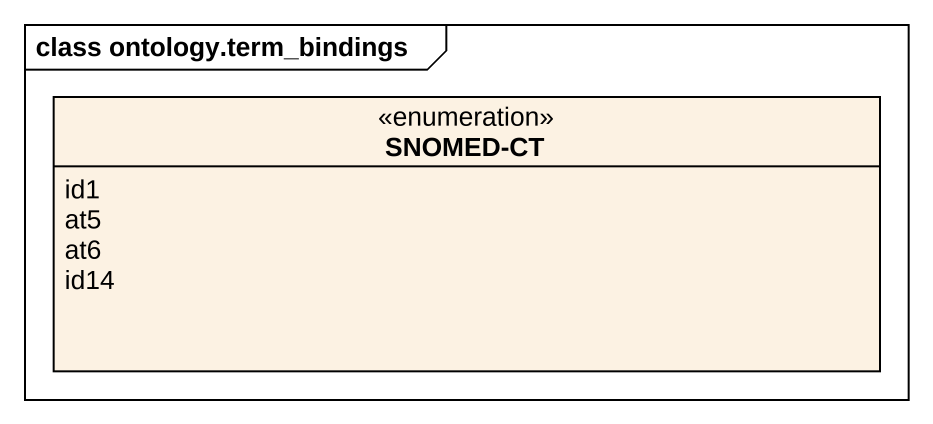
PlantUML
@startuml
mainframe class ontology.term_bindings
hide circle
hide empty members
enum "SNOMED-CT" as SNOMED_CT {
  id1
  at5
  at6
  id14
}
@enduml
